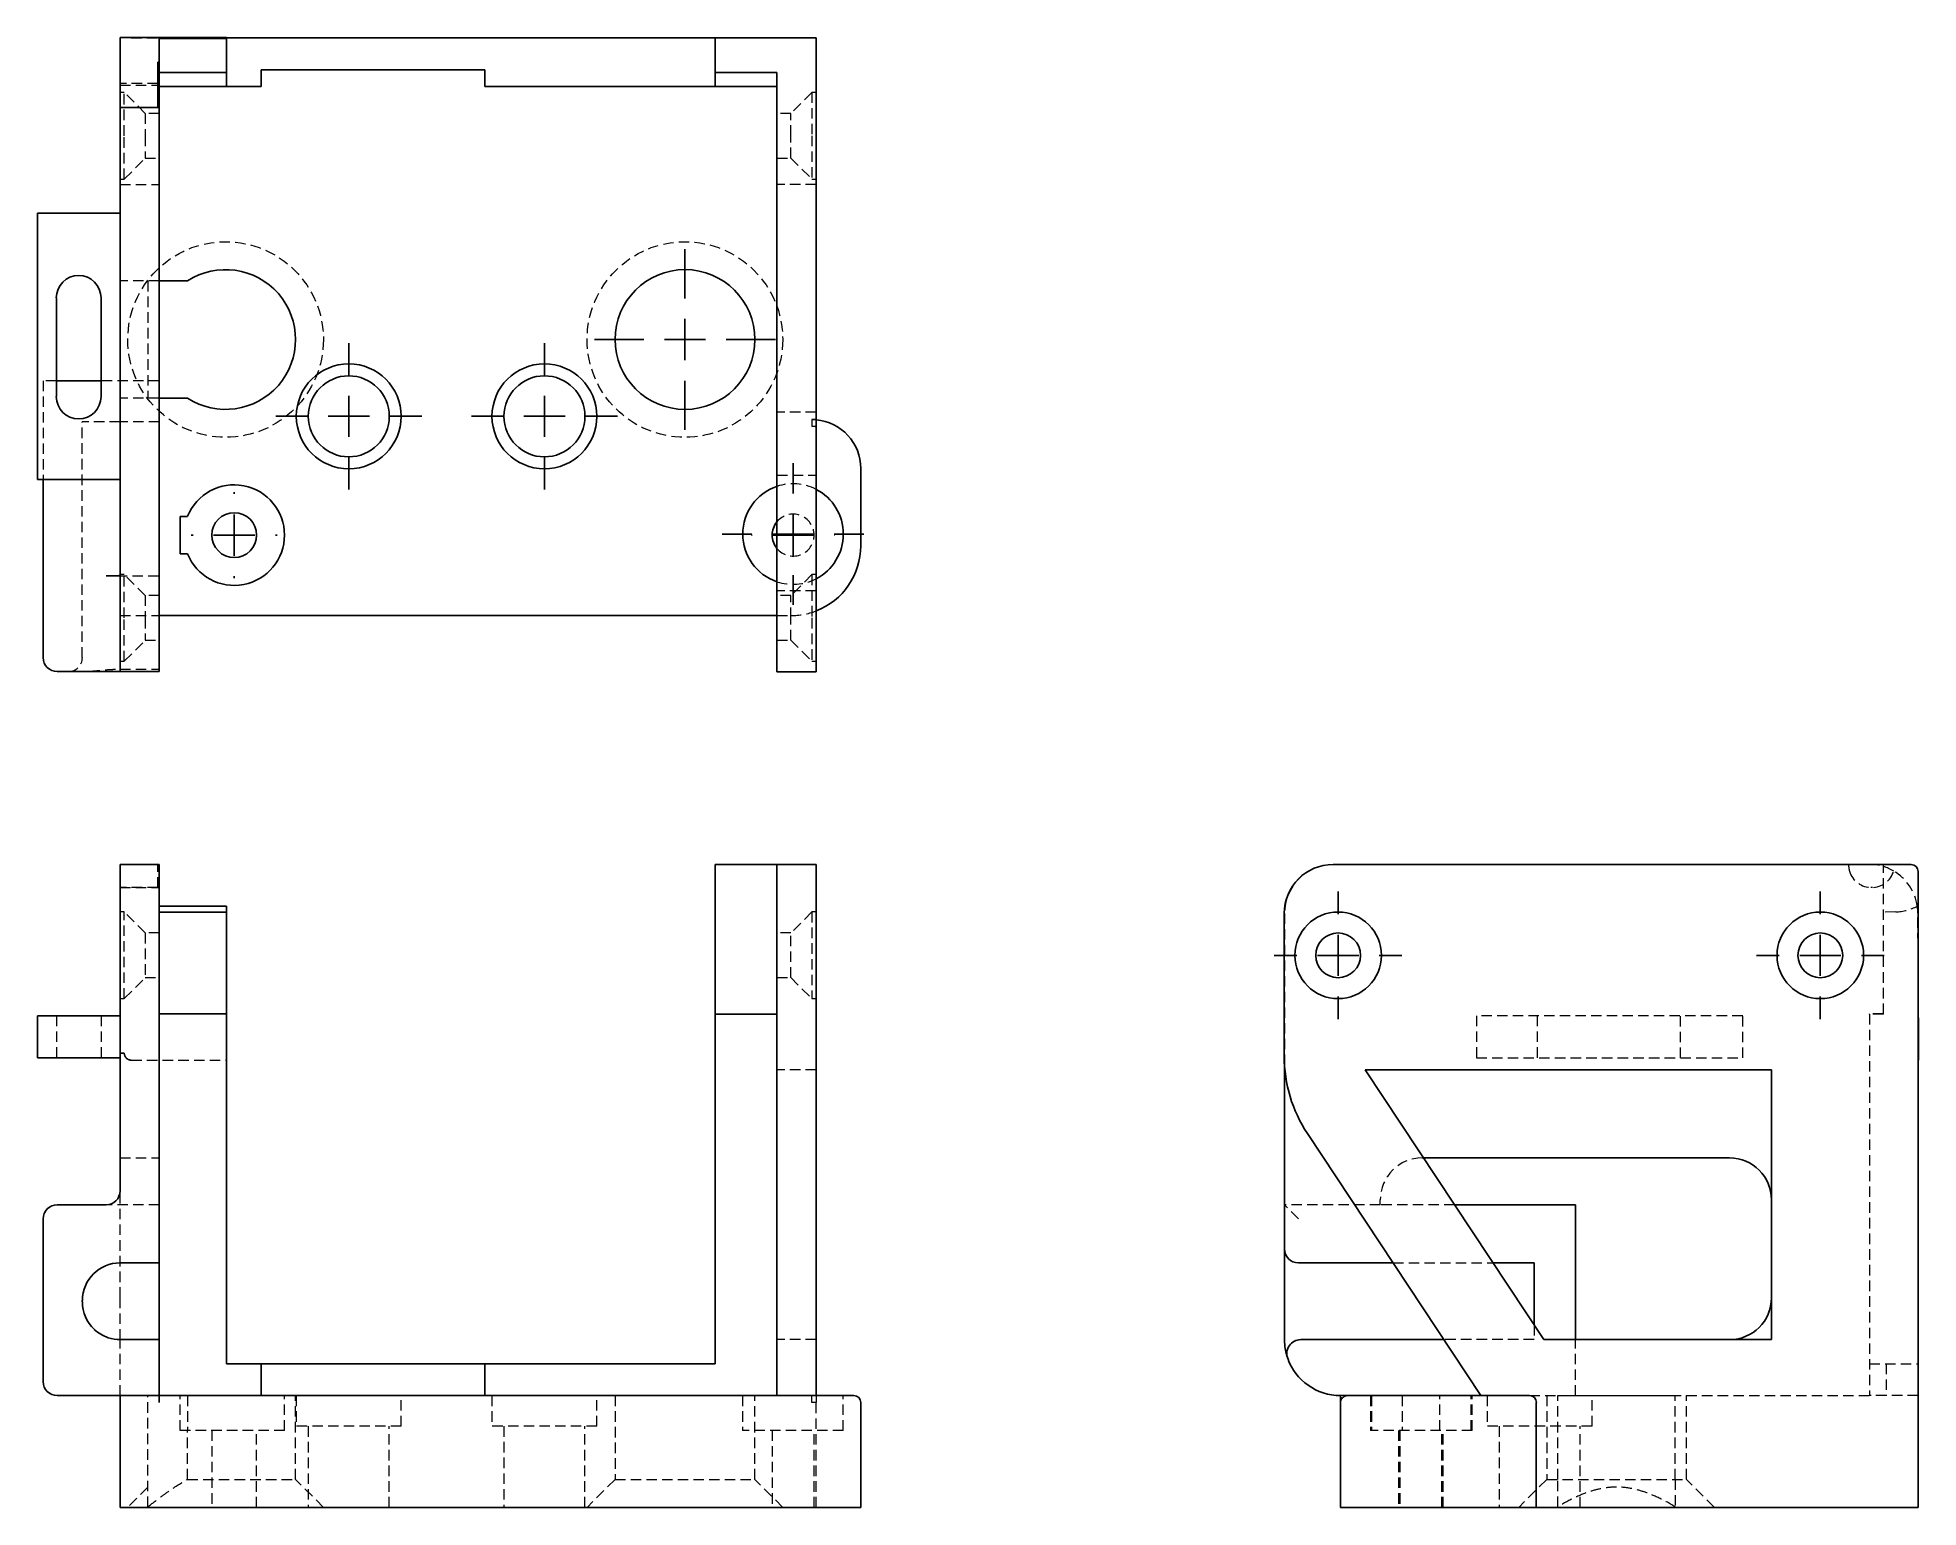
# Model space of a CAD drawing. Header units: millimetres. Extents: x 33 to 261, y 18 to 196.
import ezdxf

# ---------------------------------------------------------------- set-up
doc = ezdxf.new("R2010")
doc.units = ezdxf.units.MM
doc.linetypes.add('HIDDEN', pattern=[1.905, 1.27, -0.635])
doc.layers.add('10', color=7, linetype='Continuous')

# ---------------------------------------------------------------- blocks, each defined once
blk = doc.blocks.new('SW_CENTERMARKSYMBOL_0')
at = {"layer": '10', "color": 0}
for p, q in [((0, 5), (0, 8.61)), ((0, 0), (0, 2.5)), ((-5, 0), (-8.61, 0)), ((0, 0), (-2.5, 0)), ((0, 0), (0, -2.5)), ((0, 0), (2.5, 0)), ((5, 0), (8.61, 0)), ((0, -5), (0, -8.61))]:
    blk.add_line(p, q, dxfattribs=at)
blk = doc.blocks.new('SW_CENTERMARKSYMBOL_1')
at = {"layer": '10', "color": 0}
for p, q in [((0, 5), (0, 5.05)), ((0, 0), (0, 2.5)), ((-5, 0), (-5.05, 0)), ((0, 0), (-2.5, 0)), ((0, 0), (0, -2.5)), ((0, 0), (2.5, 0)), ((5, 0), (5.05, 0)), ((0, -5), (0, -5.05))]:
    blk.add_line(p, q, dxfattribs=at)
blk = doc.blocks.new('SW_CENTERMARKSYMBOL_2')
at = {"layer": '10', "color": 0}
for p, q in [((0, 5), (0, 5.22)), ((0, 0), (0, 2.5)), ((-5, 0), (-5.22, 0)), ((0, 0), (-2.5, 0)), ((0, 0), (0, -2.5)), ((0, 0), (2.5, 0)), ((5, 0), (5.22, 0)), ((0, -5), (0, -5.22))]:
    blk.add_line(p, q, dxfattribs=at)
blk = doc.blocks.new('SW_CENTERMARKSYMBOL_3')
at = {"layer": '10', "color": 0}
for p, q in [((0, 5), (0, 8.87)), ((0, 0), (0, 2.5)), ((-5, 0), (-8.87, 0)), ((0, 0), (-2.5, 0)), ((0, 0), (0, -2.5)), ((0, 0), (2.5, 0)), ((5, 0), (8.87, 0)), ((0, -5), (0, -8.87))]:
    blk.add_line(p, q, dxfattribs=at)
blk = doc.blocks.new('SW_CENTERMARKSYMBOL_4')
at = {"layer": '10', "color": 0}
for p, q in [((0, 5), (0, 8.87)), ((0, 0), (0, 2.5)), ((-5, 0), (-8.87, 0)), ((0, 0), (-2.5, 0)), ((0, 0), (0, -2.5)), ((0, 0), (2.5, 0)), ((5, 0), (8.87, 0)), ((0, -5), (0, -8.87))]:
    blk.add_line(p, q, dxfattribs=at)
blk = doc.blocks.new('SW_CENTERMARKSYMBOL_5')
at = {"layer": '10', "color": 0}
for p, q in [((0, 5), (0, 10.99)), ((0, 0), (0, 2.5)), ((-5, 0), (-10.99, 0)), ((0, 0), (-2.5, 0)), ((0, 0), (0, -2.5)), ((0, 0), (2.5, 0)), ((5, 0), (10.99, 0)), ((0, -5), (0, -10.99))]:
    blk.add_line(p, q, dxfattribs=at)
blk = doc.blocks.new('SW_CENTERMARKSYMBOL_6')
at = {"layer": '10', "color": 0}
for p, q in [((0, 5), (0, 7.76)), ((0, 0), (0, 2.5)), ((-5, 0), (-7.76, 0)), ((0, 0), (-2.5, 0)), ((0, 0), (0, -2.5)), ((0, 0), (2.5, 0)), ((5, 0), (7.76, 0)), ((0, -5), (0, -7.76))]:
    blk.add_line(p, q, dxfattribs=at)
blk = doc.blocks.new('SW_CENTERMARKSYMBOL_7')
at = {"layer": '10', "color": 0}
for p, q in [((0, 5), (0, 7.76)), ((0, 0), (0, 2.5)), ((-5, 0), (-7.76, 0)), ((0, 0), (-2.5, 0)), ((0, 0), (0, -2.5)), ((0, 0), (2.5, 0)), ((5, 0), (7.76, 0)), ((0, -5), (0, -7.76))]:
    blk.add_line(p, q, dxfattribs=at)

msp = doc.modelspace()

# ---------------------------------------------------------------- linework, layer by layer
at = {"color": 7, "linetype": 'Continuous', "lineweight": 25}
for p, q in [((43.02, 196.48), (43.53, 196.48)), ((43.02, 196.43), (43.02, 196.48)), ((43.02, 196.43), (43.02, 190.47)), ((44.38, 196.48), (55.93, 196.48)), ((47.77, 196.36), (55.93, 196.36)), ((47.77, 193.49), (47.77, 196.36)), ((55.93, 196.48), (55.93, 196.43)), ((55.93, 196.45), (115.3, 196.45)), ((55.93, 196.36), (55.93, 196.43)), ((55.93, 196.36), (55.93, 193.73)), ((115.3, 196.45), (115.3, 195.6)), ((127.57, 196.45), (115.3, 196.45)), ((115.3, 195.6), (115.3, 192.24)), ((127.57, 196.45), (127.57, 195.6)), ((127.57, 195.6), (127.57, 143.34)), ((47.6, 193.49), (47.77, 193.49)), ((47.6, 190.47), (47.6, 193.49)), ((47.77, 188.13), (47.77, 193.49)), ((55.93, 192.24), (47.77, 192.24)), ((47.77, 192.24), (47.77, 192.23)), ((55.93, 193.73), (55.93, 192.24)), ((55.93, 192.24), (55.93, 190.54)), ((60.17, 192.58), (87.34, 192.58)), ((60.17, 190.54), (60.17, 192.58)), ((87.34, 192.58), (87.34, 190.54)), ((115.3, 192.24), (122.81, 192.24)), ((115.3, 192.24), (115.3, 190.54)), ((122.81, 192.24), (122.81, 143.34)), ((43.02, 188), (43.02, 190.47)), ((47.6, 190.47), (47.6, 188)), ((55.93, 190.54), (47.77, 190.54)), ((60.17, 190.54), (55.93, 190.54)), ((115.3, 190.54), (87.34, 190.54)), ((122.81, 190.54), (115.3, 190.54)), ((43.02, 161.29), (43.02, 188)), ((43.02, 188), (47.77, 188)), ((47.77, 188), (47.77, 188.13)), ((47.77, 188), (47.77, 184.59)), ((47.77, 184.59), (47.77, 161.29)), ((33, 142.8), (33, 175.14)), ((43.02, 175.14), (33, 175.14)), ((51.21, 166.93), (47.77, 166.93)), ((35.28, 152.88), (35.28, 164.87)), ((40.71, 164.87), (40.71, 152.88)), ((43.02, 160.97), (43.02, 161.29)), ((43.02, 125.42), (43.02, 160.97)), ((47.77, 161.29), (47.77, 160.97)), ((47.77, 160.97), (47.77, 125.42)), ((35.38, 154.81), (35.28, 154.81)), ((40.71, 154.81), (35.38, 154.81)), ((51.21, 152.7), (47.77, 152.7)), ((133, 134.76), (133, 144.15)), ((43.02, 142.8), (33, 142.8)), ((33.68, 142.8), (33.68, 121.17)), ((122.81, 125.38), (122.81, 143.34)), ((127.57, 143.34), (127.57, 125.38)), ((50.32, 138.33), (50.32, 133.76)), ((51.21, 138.33), (50.32, 138.33)), ((51.21, 133.76), (50.32, 133.76)), ((42.62, 131.11), (41.32, 131.11)), ((47.77, 126.27), (122.81, 126.27)), ((43.02, 119.48), (43.02, 125.42)), ((47.77, 119.48), (47.77, 125.42)), ((122.81, 125.38), (122.81, 119.44)), ((127.57, 125.38), (127.57, 119.44)), ((41.32, 119.48), (35.38, 119.48)), ((41.32, 119.48), (43.02, 119.48)), ((43.02, 119.48), (47.77, 119.48)), ((122.81, 119.44), (127.57, 119.44)), ((43.02, 96.05), (47.77, 96.05)), ((43.02, 96.04), (43.02, 96.05)), ((47.77, 96.04), (43.02, 96.04)), ((43.02, 90.1), (43.02, 96.04)), ((43.02, 96.04), (43.02, 96.04)), ((47.77, 96.05), (47.77, 96.05)), ((47.77, 96.05), (47.77, 96.04)), ((47.77, 90.1), (47.77, 96.04)), ((47.77, 96.04), (47.77, 96.04)), ((115.3, 96.04), (115.3, 77.87)), ((115.3, 96.04), (122.81, 96.04)), ((127.57, 96.04), (122.81, 96.04)), ((122.81, 96.04), (122.81, 90.1)), ((127.57, 96.04), (127.57, 90.1)), ((208.34, 96.04), (190.38, 96.04)), ((260.6, 96.04), (208.34, 96.04)), ((249.59, 96.05), (226.29, 96.04)), ((253, 96.05), (249.59, 96.05)), ((255.47, 96.05), (253, 96.04)), ((261.45, 17.94), (261.45, 95.19)), ((43.02, 56.39), (43.02, 90.1)), ((47.77, 90.98), (55.93, 90.98)), ((55.93, 90.25), (47.77, 90.25)), ((47.77, 90.1), (47.77, 49.35)), ((55.93, 90.98), (55.93, 90.28)), ((55.93, 90.28), (55.93, 90.25)), ((55.93, 77.91), (55.93, 90.25)), ((122.81, 72.75), (122.81, 90.1)), ((127.57, 90.1), (127.57, 72.75)), ((184.44, 90.1), (184.44, 72.75)), ((261.48, 72.27), (261.45, 82.63)), ((55.93, 77.91), (47.77, 77.91)), ((55.93, 35.39), (55.93, 77.91)), ((115.3, 77.87), (115.3, 35.39)), ((122.81, 77.87), (115.3, 77.87)), ((33, 72.55), (33, 77.65)), ((43.02, 77.65), (33, 77.65)), ((43.02, 72.55), (33, 72.55)), ((122.81, 72.75), (122.81, 63.36)), ((127.57, 72.75), (127.57, 63.36)), ((184.48, 71.68), (184.48, 49.35)), ((194.28, 71.08), (243.65, 71.08)), ((215.97, 38.32), (194.28, 71.08)), ((243.65, 71.08), (243.65, 38.32)), ((122.81, 31.52), (122.81, 63.36)), ((127.57, 63.36), (127.57, 31.52)), ((187.26, 63.36), (208.34, 31.52)), ((201.36, 60.39), (238.55, 60.39)), ((33.68, 52.99), (33.68, 38.31)), ((41.32, 54.69), (35.38, 54.69)), ((219.81, 54.69), (205.13, 54.69)), ((219.81, 38.32), (219.81, 54.69)), ((47.77, 47.66), (47.77, 49.35)), ((184.48, 49.35), (184.48, 43.07)), ((43.02, 47.66), (47.77, 47.66)), ((47.77, 47.66), (47.77, 38.32)), ((186.17, 47.66), (197.66, 47.66)), ((209.79, 47.66), (214.8, 47.66)), ((214.8, 47.66), (214.8, 40.09)), ((38.43, 42.9), (38.43, 43.07)), ((184.48, 43.07), (184.48, 42.9)), ((184.48, 42.9), (184.48, 38.31)), ((33.68, 38.31), (33.68, 33.22)), ((47.77, 38.32), (43.02, 38.32)), ((47.77, 36.06), (47.77, 38.32)), ((203.84, 38.32), (186.46, 38.32)), ((243.65, 38.32), (215.97, 38.32)), ((47.77, 31.52), (47.77, 36.06)), ((60.17, 35.39), (55.93, 35.39)), ((60.17, 31.52), (60.17, 35.39)), ((60.17, 35.39), (87.34, 35.39)), ((115.3, 35.39), (87.34, 35.39)), ((87.34, 35.39), (87.34, 31.52)), ((47.77, 31.52), (35.38, 31.52)), ((43.02, 17.94), (43.02, 31.52)), ((47.77, 31.52), (47.77, 30.67)), ((124.51, 31.52), (47.77, 31.52)), ((132.15, 31.52), (124.51, 31.52)), ((133, 17.94), (133, 30.67)), ((191.27, 31.52), (191.27, 31.52)), ((191.27, 31.52), (191.27, 30.67)), ((191.27, 30.67), (191.27, 17.94)), ((199.76, 31.52), (192.12, 31.52)), ((209.15, 31.52), (199.76, 31.52)), ((214.22, 31.52), (209.15, 31.52)), ((214.22, 31.52), (214.24, 31.52)), ((215.07, 17.94), (215.07, 30.67)), ((215.09, 30.67), (215.07, 30.67)), ((124.51, 17.94), (43.02, 17.94)), ((124.51, 17.94), (133, 17.94)), ((191.27, 17.94), (199.76, 17.94)), ((209.15, 17.94), (199.76, 17.94)), ((209.15, 17.94), (215.07, 17.94)), ((261.45, 17.94), (215.07, 17.94))]:
    msp.add_line(p, q, dxfattribs=at)
at = {"color": 7, "linetype": 'HIDDEN', "lineweight": 18}
for p, q in [((43.53, 196.45), (43.02, 196.45)), ((43.02, 196.45), (43.02, 166.93)), ((43.53, 196.45), (43.53, 196.48)), ((44.38, 196.45), (55.93, 196.45)), ((47.6, 190.93), (43.02, 190.93)), ((43.02, 190.69), (47.6, 190.69)), ((43.53, 189.83), (43.02, 189.83)), ((43.53, 184.57), (43.53, 189.83)), ((46.07, 187.28), (43.53, 189.83)), ((127.06, 189.83), (124.51, 187.28)), ((127.06, 189.83), (127.06, 184.57)), ((127.57, 189.83), (127.06, 189.83)), ((47.6, 188), (43.02, 188)), ((47.6, 188), (47.6, 188)), ((47.6, 188), (47.77, 188)), ((46.07, 187.28), (46.07, 184.57)), ((47.77, 187.28), (46.07, 187.28)), ((124.51, 187.28), (122.81, 187.28)), ((124.51, 184.57), (124.51, 187.28)), ((43.53, 179.3), (43.53, 184.57)), ((46.07, 184.57), (46.07, 181.85)), ((124.51, 181.85), (124.51, 184.57)), ((127.06, 184.57), (127.06, 179.3)), ((43.53, 179.3), (46.07, 181.85)), ((46.07, 181.85), (47.77, 181.85)), ((122.81, 181.85), (124.51, 181.85)), ((124.51, 181.85), (127.06, 179.3)), ((43.02, 179.3), (43.53, 179.3)), ((43.02, 178.65), (47.77, 178.65)), ((127.57, 178.65), (122.81, 178.65)), ((127.06, 179.3), (127.57, 179.3)), ((47.77, 166.93), (43.02, 166.93)), ((43.02, 152.7), (43.02, 166.93)), ((46.41, 166.93), (46.41, 152.7)), ((33.68, 154.81), (33.68, 142.8)), ((35.28, 154.81), (33.68, 154.81)), ((47.77, 154.81), (40.71, 154.81)), ((43.02, 152.7), (43.02, 126.27)), ((47.77, 152.7), (43.02, 152.7)), ((127.57, 150.97), (122.81, 150.97)), ((38.43, 121.17), (38.43, 149.8)), ((43.02, 149.8), (38.43, 149.8)), ((47.77, 149.8), (43.02, 149.8)), ((127.06, 150.09), (127.06, 149.24)), ((127.06, 150.09), (127.57, 150.09)), ((122.81, 143.34), (127.57, 143.34)), ((42.62, 131.11), (47.77, 131.11)), ((43.53, 131.25), (43.02, 131.25)), ((43.53, 125.99), (43.53, 131.25)), ((46.07, 128.71), (43.53, 131.25)), ((127.06, 131.25), (124.51, 128.71)), ((127.06, 131.25), (127.06, 125.99)), ((127.57, 131.25), (127.06, 131.25)), ((46.07, 128.71), (46.07, 125.99)), ((47.77, 128.71), (46.07, 128.71)), ((127.57, 129.28), (122.81, 129.28)), ((124.51, 128.71), (122.81, 128.71)), ((124.51, 125.99), (124.51, 128.71)), ((43.02, 126.27), (47.77, 126.27)), ((43.53, 120.73), (43.53, 125.99)), ((46.07, 125.99), (46.07, 123.28)), ((122.81, 126.27), (124.51, 126.27)), ((124.51, 123.28), (124.51, 125.99)), ((127.06, 125.99), (127.06, 120.73)), ((43.53, 120.73), (46.07, 123.28)), ((46.07, 123.28), (47.77, 123.28)), ((122.81, 123.28), (124.51, 123.28)), ((124.51, 123.28), (127.06, 120.73)), ((39.18, 119.49), (39.3, 119.5)), ((43.02, 120.73), (43.53, 120.73)), ((43.02, 119.76), (47.77, 119.76)), ((127.06, 120.73), (127.57, 120.73)), ((43.02, 96.05), (47.6, 96.05)), ((47.6, 96.04), (43.02, 96.04)), ((47.6, 96.05), (47.6, 96.04)), ((47.6, 95.21), (47.6, 96.04)), ((208.34, 96.04), (190.42, 96.04)), ((257.24, 77.87), (257.24, 96.04)), ((47.6, 95.24), (47.77, 95.24)), ((47.6, 93.24), (47.6, 95.21)), ((43.02, 93.24), (47.6, 93.24)), ((47.6, 93.24), (43.02, 93.24)), ((43.02, 93.24), (47.77, 93.24)), ((255.93, 93.24), (255.69, 93.24)), ((43.53, 90.27), (43.02, 90.27)), ((43.53, 79.74), (43.53, 90.27)), ((46.07, 87.72), (43.53, 90.27)), ((47.77, 90.98), (47.77, 90.98)), ((127.06, 90.27), (124.51, 87.72)), ((127.06, 90.27), (127.06, 79.74)), ((127.57, 90.27), (127.06, 90.27)), ((184.48, 90.1), (184.48, 71.68)), ((257.24, 90.25), (257.23, 90.24)), ((258.73, 90.28), (257.24, 90.25)), ((261.45, 82.63), (261.43, 90.13)), ((46.07, 87.72), (46.07, 82.29)), ((47.77, 87.72), (46.07, 87.72)), ((124.51, 87.72), (122.81, 87.72)), ((124.51, 82.29), (124.51, 87.72)), ((43.53, 79.74), (46.07, 82.29)), ((46.07, 82.29), (47.77, 82.29)), ((122.81, 82.29), (124.51, 82.29)), ((124.51, 82.29), (127.06, 79.74)), ((43.02, 79.74), (43.53, 79.74)), ((127.06, 79.74), (127.57, 79.74)), ((257.24, 77.91), (255.54, 77.91)), ((255.54, 77.87), (255.54, 77.91)), ((255.54, 77.87), (255.54, 31.52)), ((257.24, 77.87), (255.54, 77.87)), ((35.28, 77.65), (35.28, 72.55)), ((40.71, 77.65), (40.71, 72.55)), ((207.8, 77.65), (207.8, 72.55)), ((240.14, 77.65), (207.8, 77.65)), ((215.16, 77.65), (215.16, 72.55)), ((232.59, 72.55), (232.59, 77.65)), ((240.14, 72.55), (240.14, 77.65)), ((43.02, 73.12), (43.53, 73.12)), ((43.53, 73.12), (43.02, 73.12)), ((43.53, 73.12), (43.53, 73.12)), ((44.38, 72.27), (55.93, 72.27)), ((44.38, 72.27), (55.93, 72.27)), ((127.57, 71.08), (122.81, 71.08)), ((207.8, 72.55), (240.14, 72.55)), ((43.02, 60.39), (47.77, 60.39)), ((201.2, 60.39), (201.36, 60.39)), ((43.02, 55.3), (43.02, 56.39)), ((43.02, 43.41), (43.02, 55.3)), ((196.11, 54.69), (196.11, 55.3)), ((47.77, 54.69), (41.32, 54.69)), ((196.11, 54.69), (184.48, 54.69)), ((186.17, 52.99), (184.48, 54.69)), ((205.13, 54.69), (196.11, 54.69)), ((197.66, 47.66), (209.79, 47.66)), ((43.02, 38.32), (43.02, 43.41)), ((214.8, 40.09), (214.8, 38.32)), ((43.02, 31.52), (43.02, 38.32)), ((127.57, 38.32), (122.81, 38.32)), ((214.8, 38.32), (203.84, 38.32)), ((219.81, 31.52), (219.81, 38.32)), ((255.54, 35.39), (261.45, 35.39)), ((257.58, 35.39), (257.58, 31.52)), ((46.41, 31.51), (43.02, 31.51)), ((46.41, 18.01), (46.41, 31.51)), ((50.32, 27.28), (50.32, 31.52)), ((51.21, 31.52), (51.21, 27.28)), ((62.99, 27.28), (62.99, 31.52)), ((64.33, 21.34), (64.33, 31.52)), ((64.43, 31.52), (64.43, 27.79)), ((77.17, 27.79), (77.17, 31.52)), ((88.2, 31.52), (88.2, 27.79)), ((100.94, 27.79), (100.94, 31.52)), ((103.15, 31.52), (103.15, 21.34)), ((118.65, 31.52), (118.65, 27.28)), ((120.12, 21.34), (120.12, 31.52)), ((127.06, 30.67), (127.06, 31.52)), ((127.57, 30.67), (127.06, 30.67)), ((127.57, 31.52), (127.57, 30.67)), ((127.57, 17.94), (127.57, 30.67)), ((130.88, 27.28), (130.88, 31.52)), ((192.12, 31.52), (191.27, 31.52)), ((194.93, 31.52), (194.93, 27.28)), ((195.06, 31.52), (195.06, 27.28)), ((198.76, 31.52), (198.76, 27.28)), ((203.33, 27.28), (203.33, 31.52)), ((207.16, 27.28), (207.16, 31.52)), ((207.29, 27.28), (207.29, 31.52)), ((209.11, 31.52), (209.11, 27.79)), ((214.24, 31.52), (255.54, 31.52)), ((216.33, 31.52), (216.33, 21.34)), ((217.7, 21.34), (217.7, 31.52)), ((231.93, 31.51), (217.7, 31.51)), ((221.84, 27.79), (221.84, 31.52)), ((231.93, 21.34), (231.93, 31.52)), ((233.3, 21.34), (233.3, 31.52)), ((257.58, 31.52), (255.54, 31.52)), ((261.45, 31.52), (255.54, 31.52)), ((77.17, 27.79), (64.43, 27.79)), ((65.88, 27.79), (65.88, 17.94)), ((75.72, 17.94), (75.72, 27.79)), ((100.94, 27.79), (88.2, 27.79)), ((89.65, 27.79), (89.65, 17.94)), ((99.49, 17.94), (99.49, 27.79)), ((221.84, 27.79), (209.11, 27.79)), ((210.55, 27.79), (210.55, 17.94)), ((220.4, 17.94), (220.4, 27.79)), ((51.21, 27.28), (50.32, 27.28)), ((62.99, 27.28), (51.21, 27.28)), ((51.21, 21.34), (51.21, 27.28)), ((54.16, 27.28), (54.16, 17.94)), ((59.59, 17.94), (59.59, 27.28)), ((130.88, 27.28), (118.65, 27.28)), ((122.24, 27.28), (122.24, 17.94)), ((127.34, 17.94), (127.34, 27.28)), ((195.06, 27.28), (194.93, 27.28)), ((207.29, 27.28), (195.06, 27.28)), ((198.33, 27.28), (198.33, 17.94)), ((198.5, 27.28), (198.5, 17.94)), ((203.59, 17.94), (203.59, 27.28)), ((203.76, 17.94), (203.76, 27.28)), ((51.21, 21.34), (64.33, 21.34)), ((67.72, 17.94), (64.33, 21.34)), ((103.15, 21.34), (99.75, 17.94)), ((103.15, 21.34), (120.12, 21.34)), ((123.52, 17.94), (120.12, 21.34)), ((216.33, 21.34), (212.93, 17.94)), ((216.33, 21.34), (233.3, 21.34)), ((236.7, 17.94), (233.3, 21.34)), ((46.41, 20.4), (43.95, 17.94))]:
    msp.add_line(p, q, dxfattribs=at)
at = {"color": 7, "linetype": 'Continuous', "lineweight": 25, "flags": 128}
msp.add_lwpolyline([(255.47, 96.05), (255.86, 96.04), (255.88, 96.04)], dxfattribs=at)
at = {"color": 7, "linetype": 'HIDDEN', "lineweight": 18}
for centre in [(55.84, 159.81), (111.64, 159.81)]:
    msp.add_circle(centre, 11.88, dxfattribs=at)
at = {"color": 7, "linetype": 'Continuous', "lineweight": 25}
for centre, radius in [((111.64, 159.81), 8.49), ((70.8, 150.48), 6.37), ((70.8, 150.48), 4.92), ((94.57, 150.48), 6.37), ((94.57, 150.48), 4.92), ((56.88, 136.05), 2.72), ((190.99, 85), 5.26), ((249.57, 85), 5.26), ((190.99, 85), 2.72), ((249.57, 85), 2.72)]:
    msp.add_circle(centre, radius, dxfattribs=at)
for centre, radius, start, end in [((37.99, 164.87), 2.72, 0, 180), ((55.84, 159.81), 8.49, 236.9619, 123.0381), ((37.99, 152.88), 2.72, 180, 0), ((127.06, 144.15), 5.94, 0, 85.0829), ((56.88, 136.05), 6.11, 201.9367, 158.0633), ((124.77, 136.18), 6.11, 108.6349, 180), ((124.77, 136.18), 6.11, 297.2737, 62.7263), ((124.79, 136.05), 2.55, 140.9214, 180), ((124.77, 136.18), 6.11, 180, 251.3651), ((124.79, 136.05), 2.55, 180, 219.0786), ((124.51, 134.76), 8.49, 291.1002, 0), ((35.38, 121.17), 1.7, 180, 270), ((190.38, 90.1), 5.94, 90, 180), ((225.97, 121.51), 25.47, 270, 270.7248), ((260.6, 95.19), 0.849, 0, 90), ((201.42, 72.73), 16.98, 179.9319, 213.5006), ((260.77, 81.58), 9.34, 274.1706, 274.3803), ((238.55, 55.3), 5.09, 0, 90), ((41.32, 56.39), 1.7, 270, 0), ((35.38, 52.99), 1.7, 90, 180), ((186.17, 49.35), 1.7, 180, 270), ((43.02, 43.07), 4.58, 90, 180), ((238.55, 43.41), 5.09, 270, 0), ((43.02, 42.9), 4.58, 180, 226.9451), ((186.46, 36.62), 1.7, 90, 199.3986), ((191.27, 38.31), 6.79, 199.3986, 270), ((35.38, 33.22), 1.7, 180, 270), ((132.15, 30.67), 0.849, 0, 90), ((192.12, 30.67), 0.849, 90, 180), ((214.24, 30.67), 0.849, 0, 90)]:
    msp.add_arc(centre, radius, start, end, dxfattribs=at)
at = {"color": 7, "linetype": 'HIDDEN', "lineweight": 18}
for centre, radius, start, end in [((127.06, 144.15), 5.94, 85.0829, 90), ((127.06, 144.15), 5.09, 84.2608, 90), ((124.77, 136.18), 6.11, 62.7263, 108.6349), ((124.79, 136.05), 2.55, 219.0786, 140.9214), ((124.77, 136.18), 6.11, 251.3651, 297.2737), ((124.51, 134.76), 8.49, 270, 291.1002), ((36.74, 121.17), 1.7, 270, 0), ((190.42, 90.1), 5.94, 90, 180), ((255.8, 96.04), 2.8, 179.7076, 197.1607), ((255.48, 90.11), 5.94, 59.627, 86.1556), ((255.8, 96.04), 2.8, 197.128, 343.3599), ((255.48, 90.11), 5.94, 8.4027, 59.627), ((258.6, 96.05), 5.77, 271.2627, 298.5303), ((255.48, 90.11), 5.94, 0.1884, 8.4027), ((260.77, 81.58), 8.49, 274.5886, 274.8003), ((201.2, 55.3), 5.09, 90, 180)]:
    msp.add_arc(centre, radius, start, end, dxfattribs=at)
at = {"color": 7, "linetype": 'Continuous', "lineweight": 25}
for points, knots in [([(43.53, 196.48), (43.53, 196.48), (43.53, 196.48), (43.55, 196.48), (43.57, 196.48), (43.61, 196.48), (43.65, 196.48), (43.7, 196.48), (43.75, 196.48), (43.81, 196.48), (43.88, 196.48), (43.94, 196.48), (44.01, 196.48), (44.09, 196.48), (44.16, 196.48), (44.23, 196.48), (44.3, 196.48), (44.35, 196.48), (44.38, 196.48)], [0, 0, 0, 0, 0.0718201, 0.1423955, 0.2117259, 0.2798114, 0.346652, 0.4122482, 0.4766004, 0.5397095, 0.6015764, 0.6622024, 0.721589, 0.7797379, 0.8366512, 0.8923309, 0.9467796, 1, 1, 1, 1]), ([(43.02, 131.23), (43.02, 131.22), (43.01, 131.2), (43, 131.18), (42.98, 131.16), (42.95, 131.15), (42.91, 131.13), (42.85, 131.12), (42.75, 131.11), (42.66, 131.11), (42.62, 131.11)], [0, 0, 0, 0, 0.0985834, 0.1975453, 0.2969428, 0.3968325, 0.4972701, 0.6546378, 0.8221578, 1, 1, 1, 1]), ([(43.02, 38.32), (42.52, 38.32), (41.38, 38.51), (40.37, 39.1), (39.89, 39.55)], [2.8476695, 2.8476695, 2.8476695, 2.8476695, 2.9670978, 3.1263357, 3.1263357, 3.1263357, 3.1263357]), ([(184.48, 38.31), (184.48, 37.49), (184.73, 36.4), (184.86, 36.06), (184.86, 36.06)], [2.8476695, 2.8476695, 2.8476695, 2.8476695, 3.0069073, 3.1263357, 3.1263357, 3.1263357, 3.1263357])]:
    msp.add_open_spline(points, degree=3, knots=knots, dxfattribs=at)
at = {"color": 7, "linetype": 'HIDDEN', "lineweight": 18}
for points, knots in [([(44.38, 196.45), (44.26, 196.45), (44.15, 196.45), (43.95, 196.45), (43.85, 196.45), (43.62, 196.45), (43.53, 196.45), (43.53, 196.45)], [0, 0, 0, 0, 0.25, 0.25, 0.5, 0.5, 1, 1, 1, 1]), ([(39.3, 119.5), (39.57, 119.53), (40.12, 119.57), (41.06, 119.67), (42.06, 119.75), (42.7, 119.76), (43.02, 119.77)], [0, 0, 0, 0, 0.245495, 0.511185, 0.761148, 1, 1, 1, 1]), ([(44.38, 72.27), (44.26, 72.27), (44.15, 72.29), (43.95, 72.38), (43.85, 72.44), (43.62, 72.68), (43.53, 72.9), (43.53, 73.12)], [0, 0, 0, 0, 0.25, 0.25, 0.5, 0.5, 1, 1, 1, 1]), ([(43.53, 73.12), (43.53, 73.09), (43.53, 73.03), (43.55, 72.93), (43.57, 72.85), (43.61, 72.76), (43.65, 72.68), (43.7, 72.61), (43.75, 72.54), (43.81, 72.48), (43.88, 72.43), (43.94, 72.39), (44.01, 72.35), (44.09, 72.32), (44.16, 72.3), (44.23, 72.28), (44.3, 72.27), (44.35, 72.27), (44.38, 72.27)], [0, 0, 0, 0, 0.0718201, 0.1423955, 0.2117259, 0.2798114, 0.346652, 0.4122482, 0.4766004, 0.5397095, 0.6015764, 0.6622024, 0.721589, 0.7797379, 0.8366512, 0.8923309, 0.9467796, 1, 1, 1, 1]), ([(46.41, 18.01), (46.94, 18.44), (47.42, 18.81), (48.32, 19.48), (48.73, 19.77), (49.9, 20.58), (50.58, 20.99), (51.21, 21.34)], [0, 0, 0, 0, 0.25, 0.25, 0.5, 0.5, 1, 1, 1, 1]), ([(217.7, 18.01), (217.7, 18.44), (217.7, 18.81), (217.7, 19.48), (217.7, 19.77), (217.7, 20.58), (217.7, 20.99), (217.7, 21.34)], [0, 0, 0, 0, 0.25, 0.25, 0.5, 0.5, 1, 1, 1, 1]), ([(231.93, 21.34), (231.93, 20.99), (231.93, 20.58), (231.93, 19.77), (231.93, 19.48), (231.93, 18.81), (231.93, 18.44), (231.93, 18.01)], [0, 0, 0, 0, 0.5, 0.5, 0.75, 0.75, 1, 1, 1, 1]), ([(224.81, 20.4), (224.29, 20.4), (223.76, 20.36), (222.69, 20.18), (222.14, 20.04), (220.99, 19.67), (220.39, 19.43), (219.12, 18.83), (218.44, 18.46), (217.7, 18.01)], [0, 0, 0, 0, 0.25, 0.25, 0.5, 0.5, 0.75, 0.75, 1, 1, 1, 1]), ([(231.93, 18.01), (231.19, 18.46), (230.51, 18.83), (229.23, 19.43), (228.64, 19.67), (227.49, 20.04), (226.94, 20.18), (225.87, 20.36), (225.34, 20.4), (224.81, 20.4)], [0, 0, 0, 0, 0.25, 0.25, 0.5, 0.5, 0.75, 0.75, 1, 1, 1, 1])]:
    msp.add_open_spline(points, degree=3, knots=knots, dxfattribs=at)

# ---------------------------------------------------------------- block references
at = {"layer": '10'}
for name, p in [('SW_CENTERMARKSYMBOL_5', (111.64, 159.81)), ('SW_CENTERMARKSYMBOL_4', (70.8, 150.48)), ('SW_CENTERMARKSYMBOL_3', (94.57, 150.48)), ('SW_CENTERMARKSYMBOL_0', (124.77, 136.18)), ('SW_CENTERMARKSYMBOL_2', (56.88, 136.05)), ('SW_CENTERMARKSYMBOL_1', (124.79, 136.05)), ('SW_CENTERMARKSYMBOL_7', (190.99, 85)), ('SW_CENTERMARKSYMBOL_6', (249.57, 85))]:
    msp.add_blockref(name, p, dxfattribs=at)

doc.saveas('drawing.dxf')
